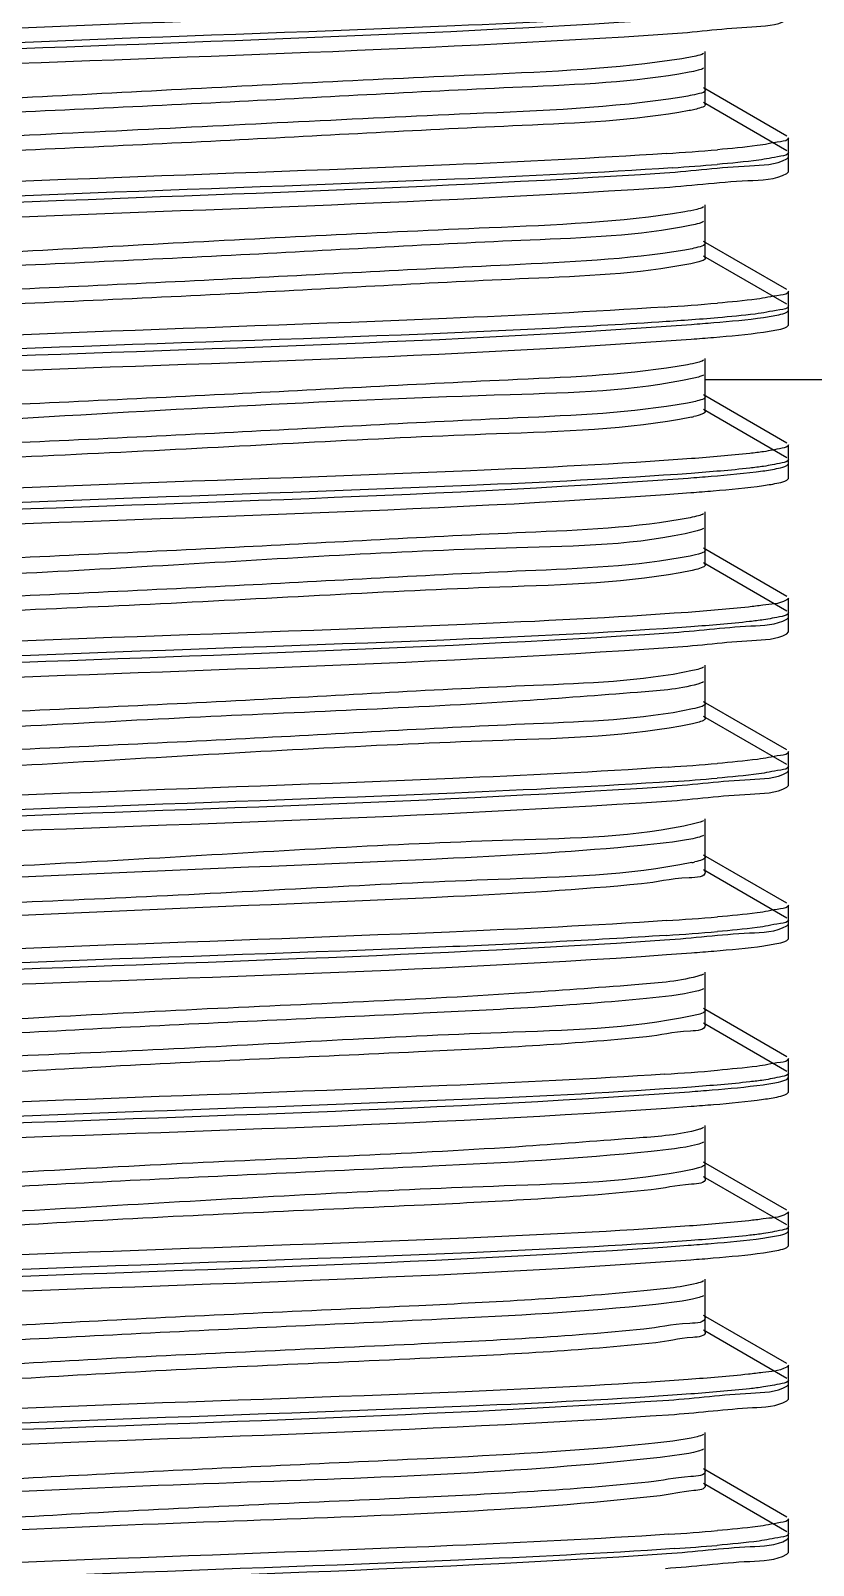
# Model space of a CAD drawing. Extents: x 1031190 to 1725648, y 733081 to 1571294.
# Drawn here: x 1140020.8 to 1140142.3, y 1215804.3 to 1216042.5 of the extents above; entities that cross this region are included whole.
import ezdxf

# ---------------------------------------------------------------- set-up
doc = ezdxf.new("R2010")
doc.units = 0
doc.header["$LTSCALE"] = 1000
doc.header["$MEASUREMENT"] = 0

msp = doc.modelspace()

# ---------------------------------------------------------------- linework, layer by layer
at = {"linetype": 'Continuous'}
for p, q in [((1140125.57, 1216033.29), (1140125.57, 1216039.24)), ((1140125.57, 1216031.01), (1140125.57, 1216036.96)), ((1140138.24, 1216026.11), (1140125.31, 1216033.59)), ((1140138.24, 1216023.83), (1140125.31, 1216031.31)), ((1140138.46, 1216022.87), (1140138.46, 1216025.85)), ((1140138.46, 1216022.87), (1140138.46, 1216025.85)), ((1140138.46, 1216020.59), (1140138.46, 1216023.57)), ((1140138.46, 1216020.59), (1140138.46, 1216023.57)), ((1140138.24, 1216022.61), (1140138.46, 1216022.87)), ((1140138.24, 1216020.33), (1140138.46, 1216020.59)), ((1140125.57, 1216009.48), (1140125.57, 1216015.43)), ((1140125.57, 1216007.2), (1140125.57, 1216013.15)), ((1140138.24, 1216002.3), (1140125.31, 1216009.78)), ((1140138.24, 1216000.02), (1140125.31, 1216007.5)), ((1140138.46, 1215999.06), (1140138.46, 1216002.04)), ((1140138.46, 1215999.06), (1140138.46, 1216002.04)), ((1140138.46, 1215996.78), (1140138.46, 1215999.76)), ((1140138.46, 1215996.78), (1140138.46, 1215999.76)), ((1140138.24, 1215998.8), (1140138.46, 1215999.06)), ((1140138.24, 1215996.52), (1140138.46, 1215996.78)), ((1140125.57, 1215985.66), (1140125.57, 1215991.62)), ((1140125.57, 1215983.39), (1140125.57, 1215989.34)), ((1140287.29, 1215988.29), (1140125.57, 1215988.29)), ((1140138.24, 1215978.48), (1140125.31, 1215985.97)), ((1140138.24, 1215976.21), (1140125.31, 1215983.69)), ((1140138.46, 1215975.25), (1140138.46, 1215978.22)), ((1140138.46, 1215975.25), (1140138.46, 1215978.22)), ((1140138.46, 1215972.97), (1140138.46, 1215975.94)), ((1140138.46, 1215972.97), (1140138.46, 1215975.94)), ((1140138.24, 1215974.99), (1140138.46, 1215975.25)), ((1140138.24, 1215972.71), (1140138.46, 1215972.97)), ((1140125.57, 1215961.85), (1140125.57, 1215967.81)), ((1140125.57, 1215959.57), (1140125.57, 1215965.53)), ((1140138.24, 1215954.67), (1140125.31, 1215962.15)), ((1140124.12, 1215958.86), (1140123.51, 1215958.72)), ((1140138.24, 1215952.39), (1140125.31, 1215959.87)), ((1140138.46, 1215951.43), (1140138.46, 1215954.41)), ((1140138.46, 1215951.43), (1140138.46, 1215954.41)), ((1140138.46, 1215949.16), (1140138.46, 1215952.13)), ((1140138.46, 1215949.16), (1140138.46, 1215952.13)), ((1140138.24, 1215951.17), (1140138.46, 1215951.43)), ((1140138.24, 1215948.89), (1140138.46, 1215949.16)), ((1140125.57, 1215938.04), (1140125.57, 1215943.99)), ((1140125.57, 1215935.76), (1140125.57, 1215941.71)), ((1140138.24, 1215930.86), (1140125.31, 1215938.34)), ((1140124.41, 1215935.12), (1140123.56, 1215934.92)), ((1140138.24, 1215928.58), (1140125.31, 1215936.06)), ((1140138.46, 1215927.62), (1140138.46, 1215930.6)), ((1140138.46, 1215927.62), (1140138.46, 1215930.6)), ((1140138.46, 1215925.34), (1140138.46, 1215928.32)), ((1140138.46, 1215925.34), (1140138.46, 1215928.32)), ((1140138.24, 1215927.36), (1140138.46, 1215927.62)), ((1140138.24, 1215925.08), (1140138.46, 1215925.34)), ((1140125.57, 1215914.23), (1140125.57, 1215920.18)), ((1140125.57, 1215911.95), (1140125.57, 1215917.9)), ((1140138.24, 1215907.05), (1140125.31, 1215914.53)), ((1140138.24, 1215904.77), (1140125.31, 1215912.25)), ((1140138.46, 1215903.81), (1140138.46, 1215906.78)), ((1140138.46, 1215903.81), (1140138.46, 1215906.78)), ((1140138.46, 1215901.53), (1140138.46, 1215904.51)), ((1140138.46, 1215901.53), (1140138.46, 1215904.51)), ((1140138.24, 1215903.55), (1140138.46, 1215903.81)), ((1140138.24, 1215901.27), (1140138.46, 1215901.53)), ((1140125.57, 1215890.41), (1140125.57, 1215896.37)), ((1140125.57, 1215888.13), (1140125.57, 1215894.09)), ((1140138.24, 1215883.23), (1140125.31, 1215890.72)), ((1140124.25, 1215889.73), (1140123.53, 1215889.57)), ((1140138.24, 1215880.95), (1140125.31, 1215888.44)), ((1140138.46, 1215880), (1140138.46, 1215882.97)), ((1140138.46, 1215880), (1140138.46, 1215882.97)), ((1140138.46, 1215877.72), (1140138.46, 1215880.69)), ((1140138.46, 1215877.72), (1140138.46, 1215880.69)), ((1140138.24, 1215879.73), (1140138.46, 1215880)), ((1140138.24, 1215877.46), (1140138.46, 1215877.72)), ((1140125.57, 1215866.6), (1140125.57, 1215872.55)), ((1140125.57, 1215864.32), (1140125.57, 1215870.28)), ((1140124.53, 1215866), (1140123.57, 1215865.76)), ((1140138.24, 1215859.42), (1140125.31, 1215866.9)), ((1140138.24, 1215857.14), (1140125.31, 1215864.62)), ((1140138.46, 1215856.18), (1140138.46, 1215859.16)), ((1140138.46, 1215856.18), (1140138.46, 1215859.16)), ((1140138.46, 1215853.9), (1140138.46, 1215856.88)), ((1140138.46, 1215853.9), (1140138.46, 1215856.88)), ((1140138.24, 1215855.92), (1140138.46, 1215856.18)), ((1140138.24, 1215853.64), (1140138.46, 1215853.9)), ((1140125.57, 1215842.79), (1140125.57, 1215848.74)), ((1140125.57, 1215840.51), (1140125.57, 1215846.46)), ((1140138.24, 1215835.61), (1140125.31, 1215843.09)), ((1140138.24, 1215833.33), (1140125.31, 1215840.81)), ((1140138.46, 1215832.37), (1140138.46, 1215835.35)), ((1140138.46, 1215832.37), (1140138.46, 1215835.35)), ((1140138.46, 1215830.09), (1140138.46, 1215833.07)), ((1140138.46, 1215830.09), (1140138.46, 1215833.07)), ((1140138.24, 1215832.11), (1140138.46, 1215832.37)), ((1140138.24, 1215829.83), (1140138.46, 1215830.09)), ((1140125.57, 1215818.98), (1140125.57, 1215824.93)), ((1140125.57, 1215816.7), (1140125.57, 1215822.65)), ((1140138.24, 1215811.79), (1140125.31, 1215819.28)), ((1140138.24, 1215809.52), (1140125.31, 1215817)), ((1140138.46, 1215808.56), (1140138.46, 1215811.53)), ((1140138.46, 1215808.56), (1140138.46, 1215811.53)), ((1140138.46, 1215806.28), (1140138.46, 1215809.25)), ((1140138.46, 1215806.28), (1140138.46, 1215809.25)), ((1140138.24, 1215808.3), (1140138.46, 1215808.56)), ((1140138.24, 1215806.02), (1140138.46, 1215806.28))]:
    msp.add_line(p, q, dxfattribs=at)
for centre, radius, start, end in [((1140091.85, 1216448.05), 425.53, 273.7314, 274.8001), ((1140093.1, 1216429.93), 409.64, 273.8317, 274.8033), ((1140091.46, 1216429.15), 430.46, 273.7005, 274.7995), ((1140119.51, 1216001.87), 19.75, 281.4586, 282.5217), ((1140092.27, 1216347.43), 420.14, 273.7655, 274.8009), ((1140093.2, 1216333.48), 408.44, 273.8398, 274.8035), ((1140119.79, 1215931.38), 18.39, 281.5273, 283.0317), ((1140091.86, 1216328.82), 425.36, 273.7325, 274.8002), ((1140091.87, 1216326.43), 425.25, 273.7327, 274.7996), ((1140091.47, 1216309.93), 430.3, 273.7014, 274.7995), ((1140092.29, 1216228.19), 419.97, 273.7666, 274.8009), ((1140093.49, 1216210.71), 404.72, 273.8647, 274.8037)]:
    msp.add_arc(centre, radius, start, end, dxfattribs=at)
for points, knots in [([(1140119.86, 1216047.25), (1140108.69, 1216046.5), (1140057.75, 1216044.06), (1140006.75, 1216042.83), (1139967.04, 1216040.2)], [0, 0, 0, 0, 0.21953, 1, 1, 1, 1]), ([(1140120.55, 1216045.02), (1140109.26, 1216044.25), (1140057.7, 1216041.77), (1140006.07, 1216040.58), (1139965.85, 1216037.84)], [0, 0, 0, 0, 0.21912, 1, 1, 1, 1]), ([(1139966.72, 1216037.2), (1139977.92, 1216037.95), (1140028.86, 1216040.39), (1140079.86, 1216041.62), (1140119.54, 1216044.26)], [0, 0, 0, 0, 0.220054, 1, 1, 1, 1]), ([(1140120.48, 1216042.04), (1140124.59, 1216042.32), (1140130.35, 1216043.12), (1140136.63, 1216043.23), (1140138.23, 1216044.15)], [0, 0, 0, 0, 0.690292, 1, 1, 1, 1]), ([(1139965.95, 1216034.87), (1139977.23, 1216035.63), (1140028.74, 1216038.12), (1140080.31, 1216039.31), (1140120.48, 1216042.04)], [0, 0, 0, 0, 0.219245, 1, 1, 1, 1]), ([(1140121.9, 1216038.11), (1140111.76, 1216036.53), (1140084.73, 1216035.42), (1140041.37, 1216033.26), (1139998.8, 1216030.89), (1139972.73, 1216030.03), (1139963.38, 1216028.28)], [0, 0, 0, 0, 0.193633, 0.509715, 0.820379, 1, 1, 1, 1]), ([(1140125.31, 1216038.94), (1140124.94, 1216038.73), (1140123.78, 1216038.44), (1140122.63, 1216038.22), (1140121.9, 1216038.11)], [0, 0, 0, 0, 0.365324, 1, 1, 1, 1]), ([(1140123.04, 1216036.02), (1140114.51, 1216034.43), (1140090.62, 1216033.54), (1140050.79, 1216031.25), (1140008.16, 1216029.37), (1139980.64, 1216027.97), (1139969.32, 1216026.79)], [0, 0, 0, 0, 0.169059, 0.463606, 0.77817, 1, 1, 1, 1]), ([(1140125.31, 1216036.66), (1140125.05, 1216036.51), (1140124.29, 1216036.28), (1140123.52, 1216036.11), (1140123.04, 1216036.02)], [0, 0, 0, 0, 0.382192, 1, 1, 1, 1]), ([(1140125.57, 1216033.29), (1140125.57, 1216032.93), (1140123.8, 1216032.54), (1140122.82, 1216032.3), (1140121.9, 1216032.15)], [0, 0, 0, 0, 0.279151, 1, 1, 1, 1]), ([(1140121.9, 1216032.15), (1140111.05, 1216030.46), (1140082.23, 1216029.38), (1140044.56, 1216027.39), (1140010.16, 1216025.76), (1139987.96, 1216024.73), (1139972.29, 1216023.24), (1139963.95, 1216022.8), (1139961.44, 1216021.84)], [0, 0, 0, 0, 0.204799, 0.536352, 0.704101, 0.847377, 0.949834, 1, 1, 1, 1]), ([(1140125.57, 1216031.01), (1140125.57, 1216030.75), (1140124.41, 1216030.36), (1140123.68, 1216030.19), (1140123.04, 1216030.07)], [0, 0, 0, 0, 0.288579, 1, 1, 1, 1]), ([(1140123.04, 1216030.07), (1140114.51, 1216028.47), (1140090.62, 1216027.58), (1140050.79, 1216025.3), (1140008.16, 1216023.42), (1139980.64, 1216022.02), (1139969.32, 1216020.84)], [0, 0, 0, 0, 0.169059, 0.463606, 0.77817, 1, 1, 1, 1]), ([(1140138.46, 1216025.85), (1140138.46, 1216025.4), (1140136.05, 1216025.12), (1140134.84, 1216024.79), (1140133.63, 1216024.64)], [0, 0, 0, 0, 0.270729, 1, 1, 1, 1]), ([(1140119.54, 1216023.42), (1140108.32, 1216022.67), (1140057.38, 1216020.23), (1140006.38, 1216019.01), (1139966.72, 1216016.36)], [0, 0, 0, 0, 0.220558, 1, 1, 1, 1]), ([(1140138.46, 1216023.57), (1140138.46, 1216023.14), (1140136.17, 1216022.85), (1140135.02, 1216022.54), (1140133.86, 1216022.39)], [0, 0, 0, 0, 0.271512, 1, 1, 1, 1]), ([(1140120.48, 1216021.2), (1140109.2, 1216020.44), (1140057.69, 1216017.96), (1140006.12, 1216016.76), (1139965.95, 1216014.03)], [0, 0, 0, 0, 0.219186, 1, 1, 1, 1]), ([(1140119.24, 1216020.42), (1140123.64, 1216020.71), (1140129.8, 1216021.57), (1140136.53, 1216021.63), (1140138.23, 1216022.61)], [0, 0, 0, 0, 0.69148, 1, 1, 1, 1]), ([(1139966.4, 1216013.36), (1139977.55, 1216014.11), (1140028.49, 1216016.56), (1140079.5, 1216017.8), (1140119.24, 1216020.42)], [0, 0, 0, 0, 0.219018, 1, 1, 1, 1]), ([(1140118.35, 1216018.09), (1140122.96, 1216018.38), (1140129.4, 1216019.28), (1140136.45, 1216019.31), (1140138.23, 1216020.33)], [0, 0, 0, 0, 0.692236, 1, 1, 1, 1]), ([(1139961.07, 1216010.7), (1139971.77, 1216011.54), (1140024.2, 1216014.14), (1140076.68, 1216015.39), (1140118.35, 1216018.09)], [0, 0, 0, 0, 0.204514, 1, 1, 1, 1]), ([(1140122.37, 1216014.37), (1140112.36, 1216012.7), (1140085.23, 1216011.67), (1140041.61, 1216009.46), (1139998.71, 1216007.02), (1139972.43, 1216006.25), (1139963.11, 1216004.42)], [0, 0, 0, 0, 0.190819, 0.5086, 0.821571, 1, 1, 1, 1]), ([(1140125.31, 1216015.13), (1140124.98, 1216014.94), (1140123.99, 1216014.67), (1140123, 1216014.48), (1140122.37, 1216014.37)], [0, 0, 0, 0, 0.371353, 1, 1, 1, 1]), ([(1140123.43, 1216012.29), (1140115.2, 1216010.61), (1140091.69, 1216009.84), (1140052.25, 1216007.48), (1140009.44, 1216005.64), (1139981.63, 1216004.21), (1139970.06, 1216003.06)], [0, 0, 0, 0, 0.163938, 0.456535, 0.773032, 1, 1, 1, 1]), ([(1140125.31, 1216012.85), (1140125.09, 1216012.72), (1140124.46, 1216012.51), (1140123.82, 1216012.37), (1140123.43, 1216012.29)], [0, 0, 0, 0, 0.390278, 1, 1, 1, 1]), ([(1140125.57, 1216009.48), (1140125.57, 1216009.16), (1140124.05, 1216008.76), (1140123.18, 1216008.55), (1140122.37, 1216008.42)], [0, 0, 0, 0, 0.282326, 1, 1, 1, 1]), ([(1140122.37, 1216008.42), (1140113.38, 1216006.92), (1140088.89, 1216005.89), (1140048.52, 1216003.7), (1140006.19, 1216001.77), (1139979.16, 1216000.4), (1139968.21, 1215999.19)], [0, 0, 0, 0, 0.176994, 0.474556, 0.786113, 1, 1, 1, 1]), ([(1140125.57, 1216007.2), (1140125.57, 1216006.96), (1140124.56, 1216006.58), (1140123.9, 1216006.43), (1140123.34, 1216006.31)], [0, 0, 0, 0, 0.292289, 1, 1, 1, 1]), ([(1140123.34, 1216006.31), (1140115.06, 1216004.67), (1140091.52, 1216003.86), (1140052.07, 1216001.52), (1140009.35, 1215999.68), (1139981.6, 1215998.26), (1139970.06, 1215997.1)], [0, 0, 0, 0, 0.164905, 0.457517, 0.773479, 1, 1, 1, 1]), ([(1140138.46, 1216002.04), (1140138.46, 1216001.58), (1140136.02, 1216001.31), (1140134.8, 1216000.97), (1140133.57, 1216000.82)], [0, 0, 0, 0, 0.270557, 1, 1, 1, 1]), ([(1140119.24, 1215999.59), (1140107.97, 1215998.84), (1140057.02, 1215996.4), (1140006.01, 1215995.19), (1139966.4, 1215992.53)], [0, 0, 0, 0, 0.221566, 1, 1, 1, 1]), ([(1140138.46, 1215999.76), (1140138.46, 1215999.28), (1140135.87, 1215999.02), (1140134.59, 1215998.66), (1140133.3, 1215998.5)], [0, 0, 0, 0, 0.269818, 1, 1, 1, 1]), ([(1140118.35, 1215997.25), (1140106.28, 1215996.47), (1140053.8, 1215993.96), (1140001.23, 1215993.03), (1139960.9, 1215989.85)], [0, 0, 0, 0, 0.230084, 1, 1, 1, 1]), ([(1140123.42, 1215996.9), (1140124.57, 1215996.99), (1140128.31, 1215997.28), (1140132.05, 1215997.62), (1140134.62, 1215997.98)], [0, 0, 0, 0, 0.307531, 1, 1, 1, 1]), ([(1140134.62, 1215997.98), (1140135.41, 1215998.09), (1140136.62, 1215998.3), (1140137.85, 1215998.58), (1140138.23, 1215998.8)], [0, 0, 0, 0, 0.642793, 1, 1, 1, 1]), ([(1139963.3, 1215987.06), (1139974.8, 1215987.9), (1140028.16, 1215990.5), (1140081.6, 1215991.54), (1140123.38, 1215994.62)], [0, 0, 0, 0, 0.215878, 1, 1, 1, 1]), ([(1139963.43, 1215989.34), (1139974.95, 1215990.18), (1140028.28, 1215992.78), (1140081.69, 1215993.82), (1140123.42, 1215996.9)], [0, 0, 0, 0, 0.216266, 1, 1, 1, 1]), ([(1140123.38, 1215994.62), (1140124.53, 1215994.7), (1140128.28, 1215995), (1140132.03, 1215995.33), (1140134.61, 1215995.7)], [0, 0, 0, 0, 0.307522, 1, 1, 1, 1]), ([(1140134.61, 1215995.7), (1140135.4, 1215995.81), (1140136.61, 1215996.02), (1140137.85, 1215996.3), (1140138.23, 1215996.52)], [0, 0, 0, 0, 0.642903, 1, 1, 1, 1]), ([(1140122.81, 1215990.63), (1140114.11, 1215989.08), (1140090, 1215988.13), (1140049.98, 1215985.88), (1140007.45, 1215983.99), (1139980.1, 1215982.6), (1139968.91, 1215981.4)], [0, 0, 0, 0, 0.171902, 0.467529, 0.781017, 1, 1, 1, 1]), ([(1140125.31, 1215991.32), (1140125.02, 1215991.15), (1140124.18, 1215990.9), (1140123.34, 1215990.73), (1140122.81, 1215990.63)], [0, 0, 0, 0, 0.37809, 1, 1, 1, 1]), ([(1140123.79, 1215988.55), (1140114.47, 1215986.48), (1140078.3, 1215985.71), (1140031.09, 1215982.99), (1139986.99, 1215980.41), (1139969.05, 1215979.57), (1139962.84, 1215978.27)], [0, 0, 0, 0, 0.17752, 0.667782, 0.88196, 1, 1, 1, 1]), ([(1140125.31, 1215989.04), (1140125.12, 1215988.93), (1140124.62, 1215988.75), (1140124.1, 1215988.62), (1140123.79, 1215988.55)], [0, 0, 0, 0, 0.399432, 1, 1, 1, 1]), ([(1140125.57, 1215985.66), (1140125.57, 1215985.38), (1140124.29, 1215984.99), (1140123.51, 1215984.81), (1140122.81, 1215984.68)], [0, 0, 0, 0, 0.286129, 1, 1, 1, 1]), ([(1140122.81, 1215984.68), (1140114.11, 1215983.12), (1140090, 1215982.18), (1140049.98, 1215979.93), (1140007.45, 1215978.03), (1139980.1, 1215976.64), (1139968.91, 1215975.45)], [0, 0, 0, 0, 0.171902, 0.467529, 0.781017, 1, 1, 1, 1]), ([(1140125.57, 1215983.39), (1140125.57, 1215983.19), (1140124.79, 1215982.83), (1140124.24, 1215982.7), (1140123.79, 1215982.6)], [0, 0, 0, 0, 0.300005, 1, 1, 1, 1]), ([(1140123.43, 1215982.52), (1140113.51, 1215980.5), (1140085.45, 1215979.87), (1140048.49, 1215977.62), (1140013.52, 1215976.05), (1139990.4, 1215974.93), (1139973.62, 1215973.53), (1139964.66, 1215972.94), (1139961.77, 1215972.05)], [0, 0, 0, 0, 0.187537, 0.516126, 0.6871, 0.835564, 0.944057, 1, 1, 1, 1]), ([(1140138.46, 1215978.22), (1140138.46, 1215977.85), (1140136.58, 1215977.54), (1140135.59, 1215977.28), (1140134.62, 1215977.14)], [0, 0, 0, 0, 0.274623, 1, 1, 1, 1]), ([(1140123.42, 1215976.06), (1140111.99, 1215975.22), (1140058.66, 1215972.62), (1140005.25, 1215971.55), (1139963.43, 1215968.51)], [0, 0, 0, 0, 0.214619, 1, 1, 1, 1]), ([(1140134.62, 1215977.14), (1140133.91, 1215977.04), (1140130.19, 1215976.59), (1140126.44, 1215976.29), (1140123.42, 1215976.06)], [0, 0, 0, 0, 0.191299, 1, 1, 1, 1]), ([(1140138.46, 1215975.94), (1140138.46, 1215975.58), (1140136.58, 1215975.26), (1140135.58, 1215975), (1140134.61, 1215974.86)], [0, 0, 0, 0, 0.274573, 1, 1, 1, 1]), ([(1140123.38, 1215973.78), (1140111.93, 1215972.94), (1140058.57, 1215970.34), (1140005.13, 1215969.28), (1139963.3, 1215966.22)], [0, 0, 0, 0, 0.214875, 1, 1, 1, 1]), ([(1140122.89, 1215973.05), (1140124.08, 1215973.14), (1140127.95, 1215973.44), (1140131.82, 1215973.78), (1140134.48, 1215974.15)], [0, 0, 0, 0, 0.307277, 1, 1, 1, 1]), ([(1140134.61, 1215974.86), (1140133.9, 1215974.76), (1140130.17, 1215974.3), (1140126.41, 1215974.01), (1140123.38, 1215973.78)], [0, 0, 0, 0, 0.191309, 1, 1, 1, 1]), ([(1140134.48, 1215974.15), (1140135.3, 1215974.26), (1140136.55, 1215974.48), (1140137.84, 1215974.76), (1140138.23, 1215974.99)], [0, 0, 0, 0, 0.644321, 1, 1, 1, 1]), ([(1139962.97, 1215965.5), (1139974.39, 1215966.34), (1140027.7, 1215968.94), (1140081.08, 1215970.01), (1140122.89, 1215973.05)], [0, 0, 0, 0, 0.214433, 1, 1, 1, 1]), ([(1139963.17, 1215963.23), (1139974.66, 1215964.08), (1140028.05, 1215966.68), (1140081.52, 1215967.73), (1140123.33, 1215970.8)], [0, 0, 0, 0, 0.215487, 1, 1, 1, 1]), ([(1140123.33, 1215970.8), (1140124.49, 1215970.89), (1140128.25, 1215971.18), (1140132.01, 1215971.52), (1140134.6, 1215971.89)], [0, 0, 0, 0, 0.307507, 1, 1, 1, 1]), ([(1140134.6, 1215971.89), (1140135.39, 1215972), (1140136.61, 1215972.21), (1140137.85, 1215972.49), (1140138.23, 1215972.71)], [0, 0, 0, 0, 0.643034, 1, 1, 1, 1]), ([(1140123.22, 1215966.9), (1140114.82, 1215965.27), (1140091.1, 1215964.43), (1140051.44, 1215962.11), (1140008.73, 1215960.25), (1139981.08, 1215958.84), (1139969.64, 1215957.67)], [0, 0, 0, 0, 0.166793, 0.460477, 0.775901, 1, 1, 1, 1]), ([(1140125.31, 1215967.5), (1140125.06, 1215967.36), (1140124.36, 1215967.14), (1140123.66, 1215966.98), (1140123.22, 1215966.9)], [0, 0, 0, 0, 0.385626, 1, 1, 1, 1]), ([(1140124.12, 1215964.81), (1140115.06, 1215962.58), (1140088.2, 1215962.32), (1140044.41, 1215959.56), (1139999.99, 1215957.11), (1139972.51, 1215956.48), (1139962.86, 1215954.46)], [0, 0, 0, 0, 0.173176, 0.493211, 0.817077, 1, 1, 1, 1]), ([(1140125.31, 1215965.23), (1140125.16, 1215965.14), (1140124.76, 1215964.98), (1140124.36, 1215964.87), (1140124.12, 1215964.81)], [0, 0, 0, 0, 0.409846, 1, 1, 1, 1]), ([(1140125.57, 1215961.85), (1140125.57, 1215961.6), (1140124.5, 1215961.22), (1140123.81, 1215961.06), (1140123.22, 1215960.94)], [0, 0, 0, 0, 0.290766, 1, 1, 1, 1]), ([(1140123.22, 1215960.94), (1140114.82, 1215959.31), (1140091.1, 1215958.48), (1140051.44, 1215956.16), (1140008.73, 1215954.3), (1139981.08, 1215952.88), (1139969.64, 1215951.71)], [0, 0, 0, 0, 0.166793, 0.460477, 0.775901, 1, 1, 1, 1]), ([(1140125.57, 1215959.57), (1140125.57, 1215959.4), (1140124.96, 1215959.07), (1140124.49, 1215958.95), (1140124.12, 1215958.86)], [0, 0, 0, 0, 0.307791, 1, 1, 1, 1]), ([(1140123.51, 1215958.72), (1140113.73, 1215956.7), (1140085.97, 1215956.1), (1140041.36, 1215953.3), (1140000.49, 1215951.85), (1139974.27, 1215949.81), (1139965.09, 1215949.14), (1139962.03, 1215948.31)], [0, 0, 0, 0, 0.184985, 0.511081, 0.830893, 0.941203, 1, 1, 1, 1]), ([(1140138.46, 1215954.41), (1140138.46, 1215954.29), (1140137.04, 1215953.4), (1140135.74, 1215953.49), (1140134.48, 1215953.31)], [0, 0, 0, 0, 0.088769, 1, 1, 1, 1]), ([(1140122.89, 1215952.21), (1140111.37, 1215951.38), (1140058.06, 1215948.78), (1140004.67, 1215947.74), (1139962.97, 1215944.66)], [0, 0, 0, 0, 0.21655, 1, 1, 1, 1]), ([(1140134.48, 1215953.31), (1140133.74, 1215953.21), (1140129.89, 1215952.74), (1140126.02, 1215952.44), (1140122.89, 1215952.21)], [0, 0, 0, 0, 0.191493, 1, 1, 1, 1]), ([(1140138.46, 1215952.13), (1140138.46, 1215951.76), (1140136.57, 1215951.44), (1140135.57, 1215951.19), (1140134.6, 1215951.05)], [0, 0, 0, 0, 0.274514, 1, 1, 1, 1]), ([(1140123.33, 1215949.97), (1140111.86, 1215949.12), (1140058.47, 1215946.52), (1140005.01, 1215945.47), (1139963.17, 1215942.4)], [0, 0, 0, 0, 0.215154, 1, 1, 1, 1]), ([(1140119.87, 1215949.03), (1140124.12, 1215949.31), (1140130.08, 1215950.14), (1140136.58, 1215950.22), (1140138.23, 1215951.17)], [0, 0, 0, 0, 0.690888, 1, 1, 1, 1]), ([(1140134.6, 1215951.05), (1140133.89, 1215950.95), (1140130.14, 1215950.49), (1140126.38, 1215950.19), (1140123.33, 1215949.97)], [0, 0, 0, 0, 0.191315, 1, 1, 1, 1]), ([(1139967.05, 1215941.97), (1139978.3, 1215942.71), (1140029.24, 1215945.15), (1140080.24, 1215946.37), (1140119.87, 1215949.03)], [0, 0, 0, 0, 0.221116, 1, 1, 1, 1]), ([(1140120.55, 1215946.79), (1140124.64, 1215947.07), (1140130.38, 1215947.87), (1140136.64, 1215947.98), (1140138.23, 1215948.89)], [0, 0, 0, 0, 0.690218, 1, 1, 1, 1]), ([(1139965.85, 1215939.61), (1139977.13, 1215940.38), (1140028.7, 1215942.86), (1140080.33, 1215944.05), (1140120.55, 1215946.79)], [0, 0, 0, 0, 0.219072, 1, 1, 1, 1]), ([(1140123.6, 1215943.16), (1140115.5, 1215941.45), (1140092.16, 1215940.74), (1140052.89, 1215938.33), (1140010.01, 1215936.51), (1139982.07, 1215935.08), (1139970.4, 1215933.93)], [0, 0, 0, 0, 0.161662, 0.453393, 0.770761, 1, 1, 1, 1]), ([(1140125.31, 1215943.69), (1140125.1, 1215943.57), (1140124.53, 1215943.37), (1140123.95, 1215943.24), (1140123.6, 1215943.16)], [0, 0, 0, 0, 0.394192, 1, 1, 1, 1]), ([(1140124.41, 1215941.08), (1140121.36, 1215940.24), (1140112.21, 1215939.58), (1140086, 1215937.53), (1140045.13, 1215936.09), (1140000.49, 1215933.28), (1139972.7, 1215932.68), (1139962.92, 1215930.66)], [0, 0, 0, 0, 0.058552, 0.168707, 0.488491, 0.814803, 1, 1, 1, 1]), ([(1140125.31, 1215941.41), (1140125.19, 1215941.34), (1140124.9, 1215941.22), (1140124.59, 1215941.13), (1140124.41, 1215941.08)], [0, 0, 0, 0, 0.421757, 1, 1, 1, 1]), ([(1140125.57, 1215938.04), (1140125.57, 1215937.82), (1140124.69, 1215937.45), (1140124.1, 1215937.31), (1140123.6, 1215937.21)], [0, 0, 0, 0, 0.296339, 1, 1, 1, 1]), ([(1140123.6, 1215937.21), (1140115.5, 1215935.5), (1140092.16, 1215934.78), (1140052.89, 1215932.38), (1140010.01, 1215930.56), (1139982.07, 1215929.13), (1139970.4, 1215927.98)], [0, 0, 0, 0, 0.161662, 0.453393, 0.770761, 1, 1, 1, 1]), ([(1140125.57, 1215935.76), (1140125.57, 1215935.62), (1140125.1, 1215935.31), (1140124.71, 1215935.21), (1140124.41, 1215935.12)], [0, 0, 0, 0, 0.317499, 1, 1, 1, 1]), ([(1140123.56, 1215934.92), (1140113.92, 1215932.91), (1140086.47, 1215932.27), (1140042.08, 1215929.82), (1139998.28, 1215927.08), (1139971.41, 1215926.79), (1139962.33, 1215924.57)], [0, 0, 0, 0, 0.182739, 0.506392, 0.826439, 1, 1, 1, 1]), ([(1140138.46, 1215930.6), (1140138.46, 1215930.15), (1140136.08, 1215929.87), (1140134.89, 1215929.55), (1140133.69, 1215929.39)], [0, 0, 0, 0, 0.270944, 1, 1, 1, 1]), ([(1140119.87, 1215928.19), (1140108.7, 1215927.44), (1140057.76, 1215924.99), (1140006.76, 1215923.76), (1139967.05, 1215921.13)], [0, 0, 0, 0, 0.219496, 1, 1, 1, 1]), ([(1140138.46, 1215928.32), (1140138.46, 1215927.89), (1140136.18, 1215927.6), (1140135.03, 1215927.29), (1140133.88, 1215927.14)], [0, 0, 0, 0, 0.271575, 1, 1, 1, 1]), ([(1140120.55, 1215925.96), (1140109.27, 1215925.19), (1140057.7, 1215922.7), (1140006.07, 1215921.52), (1139965.85, 1215918.77)], [0, 0, 0, 0, 0.219115, 1, 1, 1, 1]), ([(1140119.55, 1215925.19), (1140123.88, 1215925.48), (1140129.94, 1215926.32), (1140136.55, 1215926.4), (1140138.23, 1215927.36)], [0, 0, 0, 0, 0.691188, 1, 1, 1, 1]), ([(1139966.73, 1215918.14), (1139977.93, 1215918.88), (1140028.87, 1215921.33), (1140079.87, 1215922.55), (1140119.55, 1215925.19)], [0, 0, 0, 0, 0.220088, 1, 1, 1, 1]), ([(1140119.56, 1215922.91), (1140123.88, 1215923.2), (1140129.94, 1215924.04), (1140136.55, 1215924.12), (1140138.23, 1215925.08)], [0, 0, 0, 0, 0.691187, 1, 1, 1, 1]), ([(1139962.41, 1215915.55), (1139973.35, 1215916.37), (1140025.74, 1215918.95), (1140078.19, 1215920.16), (1140119.56, 1215922.91)], [0, 0, 0, 0, 0.209378, 1, 1, 1, 1]), ([(1140123.94, 1215919.42), (1140114.73, 1215917.28), (1140087.81, 1215916.88), (1140043.97, 1215914.22), (1139999.74, 1215911.75), (1139972.42, 1215911.12), (1139962.85, 1215909.11)], [0, 0, 0, 0, 0.175623, 0.495702, 0.818204, 1, 1, 1, 1]), ([(1140125.31, 1215919.88), (1140125.14, 1215919.78), (1140124.69, 1215919.61), (1140124.22, 1215919.49), (1140123.94, 1215919.42)], [0, 0, 0, 0, 0.403878, 1, 1, 1, 1]), ([(1140115.65, 1215916.02), (1140105.94, 1215915.08), (1140058.5, 1215912.37), (1140010.96, 1215911.38), (1139973.34, 1215908.11)], [0, 0, 0, 0, 0.20523, 1, 1, 1, 1]), ([(1140124.67, 1215917.34), (1140124.22, 1215917.2), (1140121.25, 1215916.55), (1140118.21, 1215916.27), (1140115.65, 1215916.02)], [0, 0, 0, 0, 0.153853, 1, 1, 1, 1]), ([(1140125.31, 1215917.6), (1140125.22, 1215917.55), (1140125.01, 1215917.45), (1140124.8, 1215917.38), (1140124.67, 1215917.34)], [0, 0, 0, 0, 0.435445, 1, 1, 1, 1]), ([(1140125.57, 1215914.23), (1140125.57, 1215914.04), (1140124.87, 1215913.69), (1140124.35, 1215913.57), (1140123.94, 1215913.47)], [0, 0, 0, 0, 0.303248, 1, 1, 1, 1]), ([(1140123.47, 1215913.37), (1140113.61, 1215911.35), (1140085.68, 1215910.73), (1140040.9, 1215907.92), (1139999.98, 1215906.51), (1139973.9, 1215904.41), (1139964.85, 1215903.79), (1139961.88, 1215902.92)], [0, 0, 0, 0, 0.186373, 0.513855, 0.833476, 0.942785, 1, 1, 1, 1]), ([(1140125.57, 1215911.95), (1140125.57, 1215911.05), (1140120.44, 1215911.07), (1140118.12, 1215910.31), (1140115.65, 1215910.07)], [0, 0, 0, 0, 0.264839, 1, 1, 1, 1]), ([(1140115.65, 1215910.07), (1140105.94, 1215909.13), (1140058.5, 1215906.42), (1140010.96, 1215905.43), (1139973.34, 1215902.16)], [0, 0, 0, 0, 0.20523, 1, 1, 1, 1]), ([(1140138.46, 1215906.78), (1140138.46, 1215906.33), (1140136.05, 1215906.06), (1140134.84, 1215905.73), (1140133.63, 1215905.57)], [0, 0, 0, 0, 0.270735, 1, 1, 1, 1]), ([(1140119.55, 1215904.36), (1140108.33, 1215903.61), (1140057.39, 1215901.17), (1140006.39, 1215899.95), (1139966.73, 1215897.3)], [0, 0, 0, 0, 0.220524, 1, 1, 1, 1]), ([(1140138.46, 1215904.51), (1140138.46, 1215904.05), (1140136.04, 1215903.78), (1140134.83, 1215903.45), (1140133.62, 1215903.29)], [0, 0, 0, 0, 0.270728, 1, 1, 1, 1]), ([(1140119.56, 1215902.08), (1140107.76, 1215901.29), (1140055.38, 1215898.78), (1140002.91, 1215897.76), (1139962.41, 1215894.71)], [0, 0, 0, 0, 0.225391, 1, 1, 1, 1]), ([(1140119.25, 1215901.36), (1140123.65, 1215901.65), (1140129.81, 1215902.5), (1140136.53, 1215902.57), (1140138.23, 1215903.55)], [0, 0, 0, 0, 0.691471, 1, 1, 1, 1]), ([(1139963.51, 1215891.82), (1139975.03, 1215892.66), (1140028.34, 1215895.25), (1140081.74, 1215896.29), (1140123.44, 1215899.37)], [0, 0, 0, 0, 0.216493, 1, 1, 1, 1]), ([(1139966.41, 1215894.3), (1139977.56, 1215895.05), (1140028.5, 1215897.5), (1140079.51, 1215898.73), (1140119.25, 1215901.36)], [0, 0, 0, 0, 0.219052, 1, 1, 1, 1]), ([(1140123.44, 1215899.37), (1140124.59, 1215899.46), (1140128.33, 1215899.75), (1140132.06, 1215900.09), (1140134.63, 1215900.45)], [0, 0, 0, 0, 0.307538, 1, 1, 1, 1]), ([(1140134.63, 1215900.45), (1140135.42, 1215900.56), (1140136.62, 1215900.77), (1140137.85, 1215901.05), (1140138.23, 1215901.27)], [0, 0, 0, 0, 0.642724, 1, 1, 1, 1]), ([(1140124.25, 1215895.69), (1140121.11, 1215894.88), (1140111.84, 1215894.18), (1140085.5, 1215892.18), (1140044.68, 1215890.71), (1140000.21, 1215887.92), (1139972.59, 1215887.32), (1139962.89, 1215885.31)], [0, 0, 0, 0, 0.060117, 0.171248, 0.491182, 0.816115, 1, 1, 1, 1]), ([(1140125.31, 1215896.07), (1140125.17, 1215895.99), (1140124.82, 1215895.85), (1140124.46, 1215895.74), (1140124.25, 1215895.69)], [0, 0, 0, 0, 0.414924, 1, 1, 1, 1]), ([(1140116.42, 1215892.28), (1140104.9, 1215891.13), (1140077.16, 1215889.71), (1140034.43, 1215887.86), (1139994.94, 1215885.52), (1139971.38, 1215884.71), (1139963.09, 1215883.07)], [0, 0, 0, 0, 0.226181, 0.54212, 0.834898, 1, 1, 1, 1]), ([(1140125.31, 1215893.79), (1140124.99, 1215893.6), (1140122.04, 1215892.8), (1140119.05, 1215892.55), (1140116.42, 1215892.28)], [0, 0, 0, 0, 0.123412, 1, 1, 1, 1]), ([(1140125.57, 1215890.41), (1140125.57, 1215890.26), (1140125.02, 1215889.93), (1140124.59, 1215889.82), (1140124.25, 1215889.73)], [0, 0, 0, 0, 0.311826, 1, 1, 1, 1]), ([(1140123.53, 1215889.57), (1140113.82, 1215887.55), (1140086.19, 1215886.95), (1140041.71, 1215884.16), (1140000.9, 1215882.7), (1139974.56, 1215880.69), (1139965.29, 1215880), (1139962.16, 1215879.18)], [0, 0, 0, 0, 0.183944, 0.508945, 0.828873, 0.939958, 1, 1, 1, 1]), ([(1140125.57, 1215888.13), (1140125.57, 1215887.31), (1140120.86, 1215887.25), (1140118.71, 1215886.56), (1140116.42, 1215886.33)], [0, 0, 0, 0, 0.265449, 1, 1, 1, 1]), ([(1140116.42, 1215886.33), (1140104.66, 1215885.15), (1140076.4, 1215883.7), (1140033.06, 1215881.91), (1139993.65, 1215879.33), (1139970.29, 1215878.84), (1139962.41, 1215876.97)], [0, 0, 0, 0, 0.229743, 0.549934, 0.842575, 1, 1, 1, 1]), ([(1140138.46, 1215882.97), (1140138.46, 1215882.51), (1140136.02, 1215882.24), (1140134.8, 1215881.91), (1140133.58, 1215881.75)], [0, 0, 0, 0, 0.270562, 1, 1, 1, 1]), ([(1140119.25, 1215880.52), (1140107.98, 1215879.78), (1140057.03, 1215877.34), (1140006.02, 1215876.13), (1139966.41, 1215873.46)], [0, 0, 0, 0, 0.221533, 1, 1, 1, 1]), ([(1140138.46, 1215880.69), (1140138.46, 1215880.33), (1140136.58, 1215880.01), (1140135.59, 1215879.75), (1140134.63, 1215879.61)], [0, 0, 0, 0, 0.274655, 1, 1, 1, 1]), ([(1140123.44, 1215878.54), (1140112.03, 1215877.69), (1140058.71, 1215875.09), (1140005.32, 1215874.02), (1139963.51, 1215870.98)], [0, 0, 0, 0, 0.214464, 1, 1, 1, 1]), ([(1140123.1, 1215877.81), (1140124.27, 1215877.9), (1140128.09, 1215878.2), (1140131.9, 1215878.54), (1140134.53, 1215878.9)], [0, 0, 0, 0, 0.307301, 1, 1, 1, 1]), ([(1140134.63, 1215879.61), (1140133.92, 1215879.51), (1140130.2, 1215879.06), (1140126.46, 1215878.76), (1140123.44, 1215878.54)], [0, 0, 0, 0, 0.191295, 1, 1, 1, 1]), ([(1140134.53, 1215878.9), (1140135.34, 1215879.02), (1140136.58, 1215879.23), (1140137.84, 1215879.51), (1140138.23, 1215879.73)], [0, 0, 0, 0, 0.643804, 1, 1, 1, 1]), ([(1139963.04, 1215870.25), (1139974.49, 1215871.09), (1140027.84, 1215873.7), (1140081.27, 1215874.76), (1140123.1, 1215877.81)], [0, 0, 0, 0, 0.214855, 1, 1, 1, 1]), ([(1139963.31, 1215867.99), (1139974.81, 1215868.83), (1140028.17, 1215871.43), (1140081.61, 1215872.48), (1140123.38, 1215875.55)], [0, 0, 0, 0, 0.215894, 1, 1, 1, 1]), ([(1140123.38, 1215875.55), (1140124.53, 1215875.64), (1140128.28, 1215875.93), (1140132.03, 1215876.27), (1140134.61, 1215876.64)], [0, 0, 0, 0, 0.30752, 1, 1, 1, 1]), ([(1140134.61, 1215876.64), (1140135.4, 1215876.75), (1140136.61, 1215876.96), (1140137.85, 1215877.24), (1140138.23, 1215877.46)], [0, 0, 0, 0, 0.642901, 1, 1, 1, 1]), ([(1140124.53, 1215871.95), (1140121.56, 1215871.09), (1140112.5, 1215870.46), (1140086.41, 1215868.37), (1140045.5, 1215866.95), (1140000.72, 1215864.14), (1139972.8, 1215863.52), (1139962.95, 1215861.51)], [0, 0, 0, 0, 0.057292, 0.16665, 0.48628, 0.813694, 1, 1, 1, 1]), ([(1140125.31, 1215872.25), (1140125.21, 1215872.19), (1140124.95, 1215872.08), (1140124.68, 1215872), (1140124.53, 1215871.95)], [0, 0, 0, 0, 0.427528, 1, 1, 1, 1]), ([(1140117.17, 1215868.55), (1140105.86, 1215867.37), (1140078.37, 1215865.97), (1140035.75, 1215864.08), (1139995.9, 1215861.81), (1139971.97, 1215860.91), (1139963.41, 1215859.32)], [0, 0, 0, 0, 0.221386, 0.535783, 0.830497, 1, 1, 1, 1]), ([(1140125.31, 1215869.97), (1140125.01, 1215869.8), (1140122.32, 1215869.04), (1140119.57, 1215868.8), (1140117.17, 1215868.55)], [0, 0, 0, 0, 0.125618, 1, 1, 1, 1]), ([(1140125.57, 1215866.6), (1140125.57, 1215866.47), (1140125.16, 1215866.17), (1140124.8, 1215866.08), (1140124.53, 1215866)], [0, 0, 0, 0, 0.322524, 1, 1, 1, 1]), ([(1140123.57, 1215865.76), (1140113.99, 1215863.75), (1140086.67, 1215863.12), (1140042.43, 1215860.66), (1139998.59, 1215857.99), (1139971.67, 1215857.59), (1139962.47, 1215855.45)], [0, 0, 0, 0, 0.181847, 0.504414, 0.824494, 1, 1, 1, 1]), ([(1140125.57, 1215864.32), (1140125.57, 1215863.56), (1140121.26, 1215863.44), (1140119.27, 1215862.81), (1140117.17, 1215862.59)], [0, 0, 0, 0, 0.266197, 1, 1, 1, 1]), ([(1140117.17, 1215862.59), (1140105.45, 1215861.37), (1140077.05, 1215859.93), (1140033.36, 1215858.14), (1139993.63, 1215855.44), (1139970.05, 1215855.09), (1139962.22, 1215853.11)], [0, 0, 0, 0, 0.227539, 0.549411, 0.843947, 1, 1, 1, 1]), ([(1140138.46, 1215859.16), (1140138.46, 1215859.04), (1140137.06, 1215858.15), (1140135.77, 1215858.24), (1140134.53, 1215858.07)], [0, 0, 0, 0, 0.089018, 1, 1, 1, 1]), ([(1140123.1, 1215856.98), (1140111.6, 1215856.14), (1140058.24, 1215853.54), (1140004.81, 1215852.49), (1139963.04, 1215849.41)], [0, 0, 0, 0, 0.215925, 1, 1, 1, 1]), ([(1140134.53, 1215858.07), (1140133.8, 1215857.96), (1140130, 1215857.5), (1140126.19, 1215857.2), (1140123.1, 1215856.98)], [0, 0, 0, 0, 0.191493, 1, 1, 1, 1]), ([(1140138.46, 1215856.88), (1140138.46, 1215856.51), (1140136.58, 1215856.19), (1140135.58, 1215855.94), (1140134.61, 1215855.8)], [0, 0, 0, 0, 0.274574, 1, 1, 1, 1]), ([(1140123.38, 1215854.72), (1140111.93, 1215853.88), (1140058.57, 1215851.27), (1140005.14, 1215850.21), (1139963.31, 1215847.16)], [0, 0, 0, 0, 0.214866, 1, 1, 1, 1]), ([(1140122.9, 1215853.99), (1140124.09, 1215854.07), (1140127.95, 1215854.37), (1140131.82, 1215854.71), (1140134.48, 1215855.08)], [0, 0, 0, 0, 0.307277, 1, 1, 1, 1]), ([(1140134.61, 1215855.8), (1140133.9, 1215855.7), (1140130.17, 1215855.24), (1140126.41, 1215854.94), (1140123.38, 1215854.72)], [0, 0, 0, 0, 0.191309, 1, 1, 1, 1]), ([(1140134.48, 1215855.08), (1140135.3, 1215855.2), (1140136.55, 1215855.41), (1140137.84, 1215855.69), (1140138.23, 1215855.92)], [0, 0, 0, 0, 0.644305, 1, 1, 1, 1]), ([(1139962.98, 1215846.43), (1139974.39, 1215847.28), (1140027.7, 1215849.88), (1140081.09, 1215850.95), (1140122.9, 1215853.99)], [0, 0, 0, 0, 0.214447, 1, 1, 1, 1]), ([(1139963.18, 1215844.17), (1139974.66, 1215845.01), (1140028.05, 1215847.62), (1140081.52, 1215848.66), (1140123.33, 1215851.74)], [0, 0, 0, 0, 0.215499, 1, 1, 1, 1]), ([(1140123.33, 1215851.74), (1140124.49, 1215851.82), (1140128.25, 1215852.12), (1140132.01, 1215852.46), (1140134.6, 1215852.82)], [0, 0, 0, 0, 0.307507, 1, 1, 1, 1]), ([(1140134.6, 1215852.82), (1140135.39, 1215852.93), (1140136.61, 1215853.15), (1140137.85, 1215853.42), (1140138.23, 1215853.64)], [0, 0, 0, 0, 0.643031, 1, 1, 1, 1]), ([(1140125.31, 1215848.44), (1140124.98, 1215848.25), (1140121.88, 1215847.43), (1140118.75, 1215847.17), (1140116, 1215846.9)], [0, 0, 0, 0, 0.122258, 1, 1, 1, 1]), ([(1140116, 1215846.9), (1140104.39, 1215845.75), (1140076.6, 1215844.33), (1140033.91, 1215842.49), (1139994.63, 1215840.15), (1139971.24, 1215839.36), (1139963.03, 1215837.71)], [0, 0, 0, 0, 0.228282, 0.544405, 0.836128, 1, 1, 1, 1]), ([(1140117.88, 1215844.81), (1140106.82, 1215843.61), (1140079.63, 1215842.23), (1140037.21, 1215840.31), (1139997, 1215838.1), (1139972.69, 1215837.11), (1139963.84, 1215835.58)], [0, 0, 0, 0, 0.21628, 0.528744, 0.825398, 1, 1, 1, 1]), ([(1140125.31, 1215846.16), (1140125.03, 1215846), (1140122.58, 1215845.28), (1140120.07, 1215845.05), (1140117.88, 1215844.81)], [0, 0, 0, 0, 0.127999, 1, 1, 1, 1]), ([(1140125.57, 1215842.79), (1140125.57, 1215841.92), (1140120.63, 1215841.91), (1140118.39, 1215841.18), (1140116, 1215840.94)], [0, 0, 0, 0, 0.265093, 1, 1, 1, 1]), ([(1140116, 1215840.94), (1140104.15, 1215839.78), (1140075.82, 1215838.32), (1140032.49, 1215836.55), (1139993.3, 1215833.95), (1139970.11, 1215833.49), (1139962.34, 1215831.6)], [0, 0, 0, 0, 0.23203, 0.552577, 0.844133, 1, 1, 1, 1]), ([(1140125.57, 1215840.51), (1140125.57, 1215839.8), (1140121.64, 1215839.63), (1140119.8, 1215839.07), (1140117.88, 1215838.86)], [0, 0, 0, 0, 0.267101, 1, 1, 1, 1]), ([(1140117.88, 1215838.86), (1140106.23, 1215837.59), (1140077.71, 1215836.15), (1140033.72, 1215834.37), (1139993.67, 1215831.54), (1139969.86, 1215831.35), (1139962.06, 1215829.25)], [0, 0, 0, 0, 0.225089, 0.548455, 0.844944, 1, 1, 1, 1]), ([(1140138.46, 1215835.35), (1140138.46, 1215835.22), (1140137.04, 1215834.33), (1140135.74, 1215834.42), (1140134.48, 1215834.25)], [0, 0, 0, 0, 0.088777, 1, 1, 1, 1]), ([(1140122.9, 1215833.15), (1140111.37, 1215832.31), (1140058.06, 1215829.72), (1140004.67, 1215828.68), (1139962.98, 1215825.6)], [0, 0, 0, 0, 0.216529, 1, 1, 1, 1]), ([(1140134.48, 1215834.25), (1140133.75, 1215834.14), (1140129.89, 1215833.68), (1140126.03, 1215833.38), (1140122.9, 1215833.15)], [0, 0, 0, 0, 0.191494, 1, 1, 1, 1]), ([(1140138.46, 1215833.07), (1140138.46, 1215832.7), (1140136.57, 1215832.38), (1140135.57, 1215832.12), (1140134.6, 1215831.99)], [0, 0, 0, 0, 0.274515, 1, 1, 1, 1]), ([(1140123.33, 1215830.9), (1140111.87, 1215830.06), (1140058.48, 1215827.45), (1140005.01, 1215826.4), (1139963.18, 1215823.33)], [0, 0, 0, 0, 0.215146, 1, 1, 1, 1]), ([(1140119.88, 1215829.96), (1140124.13, 1215830.25), (1140130.08, 1215831.07), (1140136.58, 1215831.16), (1140138.23, 1215832.11)], [0, 0, 0, 0, 0.690877, 1, 1, 1, 1]), ([(1140134.6, 1215831.99), (1140133.89, 1215831.88), (1140130.14, 1215831.43), (1140126.38, 1215831.13), (1140123.33, 1215830.9)], [0, 0, 0, 0, 0.191315, 1, 1, 1, 1]), ([(1139967.06, 1215822.91), (1139978.31, 1215823.65), (1140029.25, 1215826.09), (1140080.25, 1215827.31), (1140119.88, 1215829.96)], [0, 0, 0, 0, 0.22115, 1, 1, 1, 1]), ([(1140120.77, 1215827.74), (1140124.81, 1215828.02), (1140130.48, 1215828.81), (1140136.66, 1215828.92), (1140138.23, 1215829.83)], [0, 0, 0, 0, 0.689986, 1, 1, 1, 1]), ([(1139966.72, 1215820.6), (1139978.07, 1215821.36), (1140029.42, 1215823.82), (1140080.84, 1215825.01), (1140120.77, 1215827.74)], [0, 0, 0, 0, 0.221314, 1, 1, 1, 1]), ([(1140116.76, 1215823.16), (1140105.32, 1215821.99), (1140077.66, 1215820.58), (1140034.94, 1215818.72), (1139995.29, 1215816.4), (1139971.58, 1215815.56), (1139963.19, 1215813.93)], [0, 0, 0, 0, 0.224238, 0.539714, 0.833345, 1, 1, 1, 1]), ([(1140125.31, 1215824.63), (1140125, 1215824.45), (1140122.16, 1215823.67), (1140119.28, 1215823.42), (1140116.76, 1215823.16)], [0, 0, 0, 0, 0.124368, 1, 1, 1, 1]), ([(1140118.56, 1215821.07), (1140096.6, 1215818.57), (1140049.31, 1215817.18), (1140002.13, 1215815.1), (1139977.07, 1215813.16)], [0, 0, 0, 0, 0.467917, 1, 1, 1, 1]), ([(1140125.31, 1215822.35), (1140125.05, 1215822.2), (1140122.83, 1215821.52), (1140120.55, 1215821.3), (1140118.56, 1215821.07)], [0, 0, 0, 0, 0.130558, 1, 1, 1, 1]), ([(1140125.57, 1215818.98), (1140125.57, 1215818.17), (1140121.04, 1215818.09), (1140118.96, 1215817.43), (1140116.76, 1215817.21)], [0, 0, 0, 0, 0.265763, 1, 1, 1, 1]), ([(1140116.76, 1215817.21), (1140104.94, 1215816), (1140076.45, 1215814.54), (1140032.75, 1215812.78), (1139993.25, 1215810.04), (1139969.84, 1215809.76), (1139962.14, 1215807.74)], [0, 0, 0, 0, 0.229965, 0.552316, 0.845738, 1, 1, 1, 1]), ([(1140125.57, 1215816.7), (1140125.58, 1215816.05), (1140122.01, 1215815.82), (1140120.32, 1215815.32), (1140118.56, 1215815.12)], [0, 0, 0, 0, 0.268181, 1, 1, 1, 1]), ([(1140118.56, 1215815.12), (1140096.6, 1215812.62), (1140049.31, 1215811.23), (1140002.13, 1215809.14), (1139977.07, 1215807.21)], [0, 0, 0, 0, 0.467917, 1, 1, 1, 1]), ([(1140138.46, 1215811.53), (1140138.46, 1215811.09), (1140136.08, 1215810.81), (1140134.89, 1215810.48), (1140133.7, 1215810.33)], [0, 0, 0, 0, 0.270952, 1, 1, 1, 1]), ([(1140119.88, 1215809.13), (1140108.71, 1215808.38), (1140057.77, 1215805.93), (1140006.77, 1215804.7), (1139967.06, 1215802.07)], [0, 0, 0, 0, 0.219461, 1, 1, 1, 1]), ([(1140138.46, 1215809.25), (1140138.46, 1215808.83), (1140136.21, 1215808.54), (1140135.07, 1215808.23), (1140133.94, 1215808.08)], [0, 0, 0, 0, 0.271773, 1, 1, 1, 1]), ([(1140120.77, 1215806.91), (1140109.61, 1215806.14), (1140058.26, 1215803.66), (1140006.84, 1215802.45), (1139966.72, 1215799.77)], [0, 0, 0, 0, 0.217709, 1, 1, 1, 1]), ([(1140119.56, 1215806.13), (1140123.89, 1215806.42), (1140129.94, 1215807.26), (1140136.55, 1215807.33), (1140138.23, 1215808.3)], [0, 0, 0, 0, 0.691179, 1, 1, 1, 1]), ([(1139966.74, 1215799.07), (1139977.94, 1215799.82), (1140028.88, 1215802.26), (1140079.88, 1215803.49), (1140119.56, 1215806.13)], [0, 0, 0, 0, 0.220122, 1, 1, 1, 1]), ([(1140119.36, 1215803.84), (1140123.73, 1215804.13), (1140129.85, 1215804.97), (1140136.54, 1215805.04), (1140138.23, 1215806.02)], [0, 0, 0, 0, 0.691368, 1, 1, 1, 1])]:
    msp.add_open_spline(points, degree=3, knots=knots, dxfattribs=at)
for points in [[(1140133.63, 1216024.64), (1140131.58, 1216024.38), (1140129.52, 1216024.18), (1140127.46, 1216024.01)], [(1140133.86, 1216022.39), (1140131.72, 1216022.11), (1140129.56, 1216021.91), (1140127.41, 1216021.73)], [(1140133.57, 1216000.82), (1140131.55, 1216000.56), (1140129.51, 1216000.37), (1140127.48, 1216000.2)], [(1140127.5, 1215997.92), (1140124.45, 1215997.66), (1140121.4, 1215997.45), (1140118.35, 1215997.25)], [(1140133.3, 1215998.5), (1140131.37, 1215998.27), (1140129.43, 1215998.09), (1140127.5, 1215997.92)], [(1140133.69, 1215929.39), (1140131.61, 1215929.13), (1140129.53, 1215928.93), (1140127.44, 1215928.76)], [(1140133.88, 1215927.14), (1140131.73, 1215926.86), (1140129.56, 1215926.66), (1140127.4, 1215926.47)], [(1140133.63, 1215905.57), (1140131.58, 1215905.31), (1140129.52, 1215905.12), (1140127.46, 1215904.95)], [(1140133.62, 1215903.29), (1140131.57, 1215903.03), (1140129.51, 1215902.84), (1140127.45, 1215902.67)], [(1140133.58, 1215881.75), (1140131.55, 1215881.5), (1140129.51, 1215881.31), (1140127.48, 1215881.13)], [(1140133.7, 1215810.33), (1140131.62, 1215810.06), (1140129.53, 1215809.87), (1140127.44, 1215809.69)], [(1140133.94, 1215808.08), (1140131.76, 1215807.8), (1140129.57, 1215807.6), (1140127.39, 1215807.41)]]:
    msp.add_open_spline(points, degree=3, dxfattribs=at)

doc.saveas('drawing.dxf')
